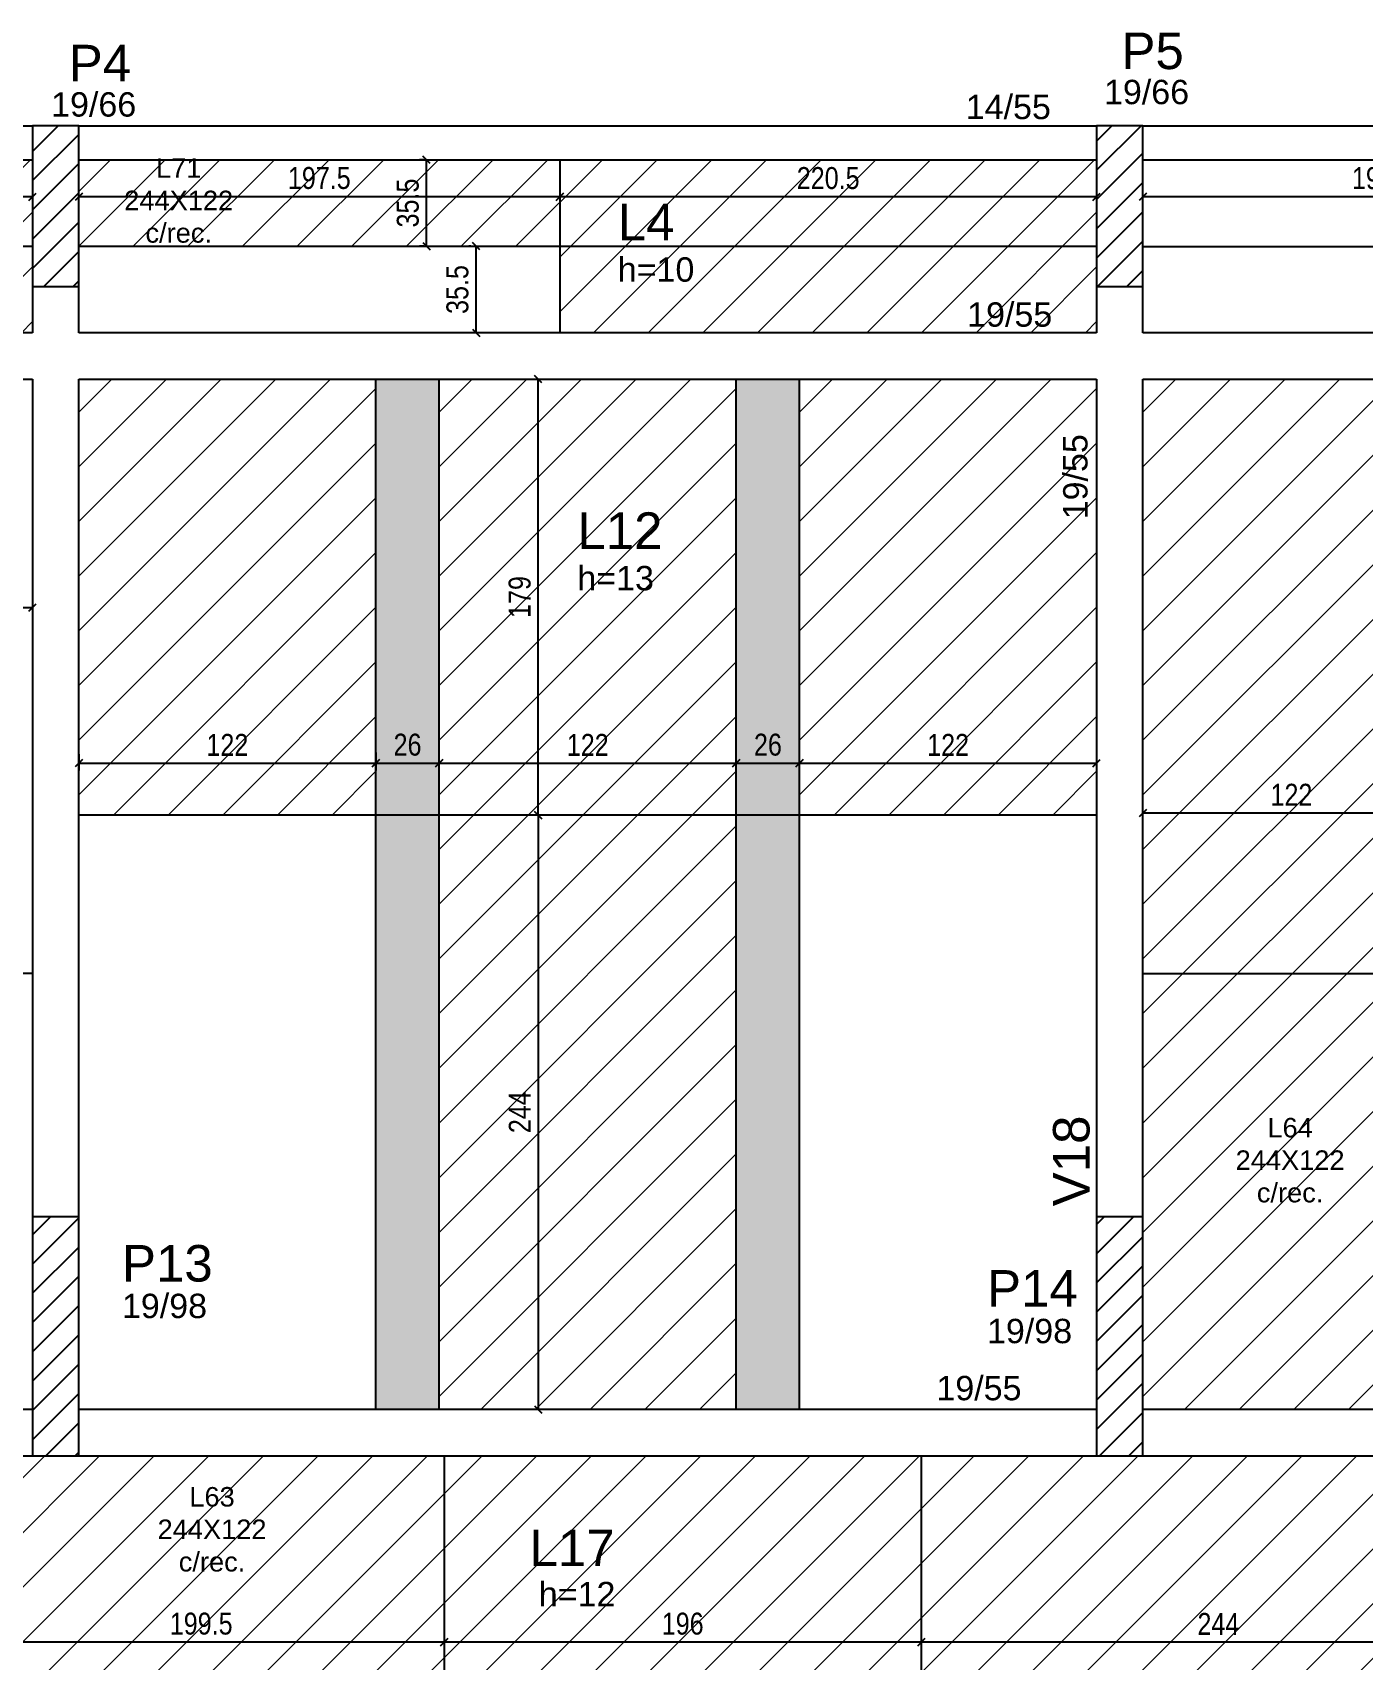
# Model space of a CAD drawing. Header units: millimetres. Extents: x 3565 to 7170, y 1537 to 2867.
# Drawn here: x 4927 to 5473, y 2196 to 2864 of the extents above; entities that cross this region are included whole.
import ezdxf

# ---------------------------------------------------------------- set-up
doc = ezdxf.new("R2010")
doc.units = ezdxf.units.MM
for name, color, linetype in [('3', 3, 'Continuous'), ('4', 4, 'Continuous'), ('7', 7, 'Continuous'), ('9', 9, 'Continuous'), ('AUX00', 7, 'Continuous'), ('Painéis', 200, 'Continuous')]:
    doc.layers.add(name, color=color, linetype=linetype)
doc.layers.add('Hachura', color=251, linetype='Continuous', lineweight=9)
doc.layers.add('REAPROVEITAMENTO', color=251, linetype='Continuous', lineweight=9)
doc.styles.add('COTA TECNICA-50', font='techl___.ttf', dxfattribs={"height": 9})
doc.styles.get("Standard").update_dxf_attribs({"font": 'arial.ttf'})
doc.dimstyles.new('COTA PAINEL-50', dxfattribs={"dimtxt": 9, "dimasz": 3, "dimexe": 3, "dimexo": 3, "dimgap": 3, "dimtad": 1, "dimdec": 1, "dimzin": 12, "dimdsep": 46, "dimtxsty": 'COTA TECNICA-50', "dimblk1": 'OBLIQUE', "dimblk2": 'OBLIQUE', "dimsah": 1, "dimcen": 0.9, "dimclrd": 4, "dimclre": 4, "dimclrt": 240, "dimadec": 1, "dimazin": 3, "dimtfac": 1, "dimtdec": 1, "dimtmove": 0, "dimatfit": 3, "dimfxl": 1, "dimtolj": 1, "dimtzin": 12, "dimarcsym": 0})

# ---------------------------------------------------------------- blocks, each defined once
blk = doc.blocks.new('_Oblique')
at = {"color": 0, "linetype": 'ByBlock', "lineweight": -2}
blk.add_line((-0.5, -0.5), (0.5, 0.5), dxfattribs=at)
blk = doc.blocks.new('*D507')
at = {"layer": 'Defpoints', "color": 0, "transparency": 16777216}
for p in [(4804.51, 2628.2), (4926.54, 2628.2), (4926.54, 2628.2)]:
    blk.add_point(p, dxfattribs=at)
at = {"layer": 'Painéis', "color": 4, "lineweight": -2, "transparency": 16777216}
blk.add_line((4804.51, 2628.2), (4926.54, 2628.2), dxfattribs=at)
at = {"layer": 'Painéis', "color": 4, "lineweight": -2, "transparency": 16777216, "xscale": 3, "yscale": 3, "zscale": 3, "rotation": 180}
blk.add_blockref('_Oblique', (4804.51, 2628.2), dxfattribs=at)
at = {"layer": 'Painéis', "color": 4, "lineweight": -2, "transparency": 16777216, "xscale": 3, "yscale": 3, "zscale": 3}
blk.add_blockref('_Oblique', (4926.54, 2628.2), dxfattribs=at)
at = {"layer": 'Painéis', "color": 240, "transparency": 16777216, "insert": (4865.53, 2635.76), "char_height": 9, "attachment_point": 5, "style": 'COTA TECNICA-50'}
blk.add_mtext('\\A1;122', dxfattribs=at)
blk = doc.blocks.new('*D508')
at = {"layer": 'Defpoints', "color": 0, "transparency": 16777216}
for p in [(4945.54, 2570.94), (5067.54, 2571.6), (5067.54, 2564.23)]:
    blk.add_point(p, dxfattribs=at)
at = {"layer": 'Painéis', "color": 4, "lineweight": -2, "transparency": 16777216}
for p, q in [((4945.54, 2567.94), (4945.54, 2561.23)), ((5067.54, 2568.6), (5067.54, 2561.23)), ((4945.54, 2564.23), (5067.54, 2564.23))]:
    blk.add_line(p, q, dxfattribs=at)
at = {"layer": 'Painéis', "color": 4, "lineweight": -2, "transparency": 16777216, "xscale": 3, "yscale": 3, "zscale": 3, "rotation": 180}
blk.add_blockref('_Oblique', (4945.54, 2564.23), dxfattribs=at)
at = {"layer": 'Painéis', "color": 4, "lineweight": -2, "transparency": 16777216, "xscale": 3, "yscale": 3, "zscale": 3}
blk.add_blockref('_Oblique', (5067.54, 2564.23), dxfattribs=at)
at = {"layer": 'Painéis', "color": 240, "transparency": 16777216, "insert": (5006.54, 2571.78), "char_height": 9, "attachment_point": 5, "style": 'COTA TECNICA-50'}
blk.add_mtext('\\A1;122', dxfattribs=at)
blk = doc.blocks.new('*D647')
at = {"layer": 'Defpoints', "color": 0, "transparency": 16777216}
for p in [(5067.54, 2564.23), (5093.54, 2564.23), (5093.54, 2564.23)]:
    blk.add_point(p, dxfattribs=at)
at = {"layer": 'Painéis', "color": 4, "lineweight": -2, "transparency": 16777216}
blk.add_line((5067.54, 2564.23), (5093.54, 2564.23), dxfattribs=at)
at = {"layer": 'Painéis', "color": 4, "lineweight": -2, "transparency": 16777216, "xscale": 3, "yscale": 3, "zscale": 3, "rotation": 180}
blk.add_blockref('_Oblique', (5067.54, 2564.23), dxfattribs=at)
at = {"layer": 'Painéis', "color": 4, "lineweight": -2, "transparency": 16777216, "xscale": 3, "yscale": 3, "zscale": 3}
blk.add_blockref('_Oblique', (5093.54, 2564.23), dxfattribs=at)
at = {"layer": 'Painéis', "color": 240, "transparency": 16777216, "insert": (5080.54, 2571.82), "char_height": 9, "attachment_point": 5, "style": 'COTA TECNICA-50'}
blk.add_mtext('\\A1;26', dxfattribs=at)
blk = doc.blocks.new('*D648')
at = {"layer": 'Defpoints', "color": 0, "transparency": 16777216}
for p in [(5093.54, 2564.23), (5215.54, 2564.23), (5215.54, 2564.23)]:
    blk.add_point(p, dxfattribs=at)
at = {"layer": 'Painéis', "color": 4, "lineweight": -2, "transparency": 16777216}
blk.add_line((5093.54, 2564.23), (5215.54, 2564.23), dxfattribs=at)
at = {"layer": 'Painéis', "color": 4, "lineweight": -2, "transparency": 16777216, "xscale": 3, "yscale": 3, "zscale": 3, "rotation": 180}
blk.add_blockref('_Oblique', (5093.54, 2564.23), dxfattribs=at)
at = {"layer": 'Painéis', "color": 4, "lineweight": -2, "transparency": 16777216, "xscale": 3, "yscale": 3, "zscale": 3}
blk.add_blockref('_Oblique', (5215.54, 2564.23), dxfattribs=at)
at = {"layer": 'Painéis', "color": 240, "transparency": 16777216, "insert": (5154.54, 2571.78), "char_height": 9, "attachment_point": 5, "style": 'COTA TECNICA-50'}
blk.add_mtext('\\A1;122', dxfattribs=at)
blk = doc.blocks.new('*D649')
at = {"layer": 'Defpoints', "color": 0, "transparency": 16777216}
for p in [(5215.54, 2564.23), (5241.54, 2564.23), (5241.54, 2564.23)]:
    blk.add_point(p, dxfattribs=at)
at = {"layer": 'Painéis', "color": 4, "lineweight": -2, "transparency": 16777216}
blk.add_line((5215.54, 2564.23), (5241.54, 2564.23), dxfattribs=at)
at = {"layer": 'Painéis', "color": 4, "lineweight": -2, "transparency": 16777216, "xscale": 3, "yscale": 3, "zscale": 3, "rotation": 180}
blk.add_blockref('_Oblique', (5215.54, 2564.23), dxfattribs=at)
at = {"layer": 'Painéis', "color": 4, "lineweight": -2, "transparency": 16777216, "xscale": 3, "yscale": 3, "zscale": 3}
blk.add_blockref('_Oblique', (5241.54, 2564.23), dxfattribs=at)
at = {"layer": 'Painéis', "color": 240, "transparency": 16777216, "insert": (5228.54, 2571.82), "char_height": 9, "attachment_point": 5, "style": 'COTA TECNICA-50'}
blk.add_mtext('\\A1;26', dxfattribs=at)
blk = doc.blocks.new('*D650')
at = {"layer": 'Defpoints', "color": 0, "transparency": 16777216}
for p in [(5363.54, 2581.6), (5241.54, 2564.23), (5363.54, 2564.23)]:
    blk.add_point(p, dxfattribs=at)
at = {"layer": 'Painéis', "color": 4, "lineweight": -2, "transparency": 16777216}
for p, q in [((5363.54, 2578.6), (5363.54, 2561.23)), ((5241.54, 2564.23), (5363.54, 2564.23))]:
    blk.add_line(p, q, dxfattribs=at)
at = {"layer": 'Painéis', "color": 4, "lineweight": -2, "transparency": 16777216, "xscale": 3, "yscale": 3, "zscale": 3, "rotation": 180}
blk.add_blockref('_Oblique', (5241.54, 2564.23), dxfattribs=at)
at = {"layer": 'Painéis', "color": 4, "lineweight": -2, "transparency": 16777216, "xscale": 3, "yscale": 3, "zscale": 3}
blk.add_blockref('_Oblique', (5363.54, 2564.23), dxfattribs=at)
at = {"layer": 'Painéis', "color": 240, "transparency": 16777216, "insert": (5302.54, 2571.78), "char_height": 9, "attachment_point": 5, "style": 'COTA TECNICA-50'}
blk.add_mtext('\\A1;122', dxfattribs=at)
blk = doc.blocks.new('*D509')
at = {"layer": 'Defpoints', "color": 0, "transparency": 16777216}
for p in [(5134.2, 2721.98), (5134.2, 2721.98), (5134.2, 2542.98)]:
    blk.add_point(p, dxfattribs=at)
at = {"layer": 'Painéis', "color": 4, "lineweight": -2, "transparency": 16777216}
blk.add_line((5134.2, 2542.98), (5134.2, 2721.98), dxfattribs=at)
at = {"layer": 'Painéis', "color": 4, "lineweight": -2, "transparency": 16777216, "xscale": 3, "yscale": 3, "zscale": 3}
for p, rotation in [((5134.2, 2721.98), 90), ((5134.2, 2542.98), 270)]:
    blk.add_blockref('_Oblique', p, dxfattribs=dict(at, rotation=rotation))
at = {"layer": 'Painéis', "color": 240, "transparency": 16777216, "insert": (5126.61, 2632.48), "char_height": 9, "attachment_point": 5, "rotation": 90, "style": 'COTA TECNICA-50'}
blk.add_mtext('\\A1;179', dxfattribs=at)
blk = doc.blocks.new('*D510')
at = {"layer": 'Defpoints', "color": 0, "transparency": 16777216}
for p in [(5134.2, 2542.98), (5134.2, 2298.98), (5134.2, 2298.98)]:
    blk.add_point(p, dxfattribs=at)
at = {"layer": 'Painéis', "color": 4, "lineweight": -2, "transparency": 16777216}
blk.add_line((5134.2, 2542.98), (5134.2, 2298.98), dxfattribs=at)
at = {"layer": 'Painéis', "color": 4, "lineweight": -2, "transparency": 16777216, "xscale": 3, "yscale": 3, "zscale": 3}
for p, rotation in [((5134.2, 2542.98), 90), ((5134.2, 2298.98), 270)]:
    blk.add_blockref('_Oblique', p, dxfattribs=dict(at, rotation=rotation))
at = {"layer": 'Painéis', "color": 240, "transparency": 16777216, "insert": (5126.63, 2420.98), "char_height": 9, "attachment_point": 5, "rotation": 90, "style": 'COTA TECNICA-50'}
blk.add_mtext('\\A1;244', dxfattribs=at)
blk = doc.blocks.new('*D520')
at = {"layer": 'Defpoints', "color": 0, "transparency": 16777216}
for p in [(5382.54, 2543.76), (5382.54, 2543.76), (5504.54, 2543.76)]:
    blk.add_point(p, dxfattribs=at)
at = {"layer": 'Painéis', "color": 4, "lineweight": -2, "transparency": 16777216}
blk.add_line((5504.54, 2543.76), (5382.54, 2543.76), dxfattribs=at)
at = {"layer": 'Painéis', "color": 4, "lineweight": -2, "transparency": 16777216, "xscale": 3, "yscale": 3, "zscale": 3, "rotation": 180}
blk.add_blockref('_Oblique', (5382.54, 2543.76), dxfattribs=at)
at = {"layer": 'Painéis', "color": 4, "lineweight": -2, "transparency": 16777216, "xscale": 3, "yscale": 3, "zscale": 3}
blk.add_blockref('_Oblique', (5504.54, 2543.76), dxfattribs=at)
at = {"layer": 'Painéis', "color": 240, "transparency": 16777216, "insert": (5443.54, 2551.31), "char_height": 9, "attachment_point": 5, "style": 'COTA TECNICA-50'}
blk.add_mtext('\\A1;122', dxfattribs=at)
blk = doc.blocks.new('*D458')
at = {"layer": 'Defpoints', "color": 0, "transparency": 16777216}
for p in [(5291.54, 2203.36), (5291.54, 2203.36), (5535.54, 2203.36)]:
    blk.add_point(p, dxfattribs=at)
at = {"layer": 'Painéis', "color": 4, "lineweight": -2, "transparency": 16777216}
blk.add_line((5535.54, 2203.36), (5291.54, 2203.36), dxfattribs=at)
at = {"layer": 'Painéis', "color": 4, "lineweight": -2, "transparency": 16777216, "xscale": 3, "yscale": 3, "zscale": 3, "rotation": 180}
blk.add_blockref('_Oblique', (5291.54, 2203.36), dxfattribs=at)
at = {"layer": 'Painéis', "color": 4, "lineweight": -2, "transparency": 16777216, "xscale": 3, "yscale": 3, "zscale": 3}
blk.add_blockref('_Oblique', (5535.54, 2203.36), dxfattribs=at)
at = {"layer": 'Painéis', "color": 240, "transparency": 16777216, "insert": (5413.54, 2210.92), "char_height": 9, "attachment_point": 5, "style": 'COTA TECNICA-50'}
blk.add_mtext('\\A1;244', dxfattribs=at)
blk = doc.blocks.new('*D459')
at = {"layer": 'Defpoints', "color": 0, "transparency": 16777216}
for p in [(5095.54, 2203.36), (5095.54, 2203.36), (5291.54, 2203.36)]:
    blk.add_point(p, dxfattribs=at)
at = {"layer": 'Painéis', "color": 4, "lineweight": -2, "transparency": 16777216}
blk.add_line((5291.54, 2203.36), (5095.54, 2203.36), dxfattribs=at)
at = {"layer": 'Painéis', "color": 4, "lineweight": -2, "transparency": 16777216, "xscale": 3, "yscale": 3, "zscale": 3, "rotation": 180}
blk.add_blockref('_Oblique', (5095.54, 2203.36), dxfattribs=at)
at = {"layer": 'Painéis', "color": 4, "lineweight": -2, "transparency": 16777216, "xscale": 3, "yscale": 3, "zscale": 3}
blk.add_blockref('_Oblique', (5291.54, 2203.36), dxfattribs=at)
at = {"layer": 'Painéis', "color": 240, "transparency": 16777216, "insert": (5193.54, 2210.97), "char_height": 9, "attachment_point": 5, "style": 'COTA TECNICA-50'}
blk.add_mtext('\\A1;196', dxfattribs=at)
blk = doc.blocks.new('*D628')
at = {"color": 4, "lineweight": -2, "transparency": 16777216}
for p, q in [((4896.04, 2205.75), (4896.04, 2206.36)), ((5095.54, 2203.36), (4896.04, 2203.36))]:
    blk.add_line(p, q, dxfattribs=at)
at = {"layer": 'Defpoints', "color": 0, "transparency": 16777216}
for p in [(4896.04, 2203.36), (4896.04, 2202.75), (5095.54, 2203.36)]:
    blk.add_point(p, dxfattribs=at)
at = {"color": 4, "lineweight": -2, "transparency": 16777216, "xscale": 3, "yscale": 3, "zscale": 3, "rotation": 180}
blk.add_blockref('_Oblique', (4896.04, 2203.36), dxfattribs=at)
at = {"color": 4, "lineweight": -2, "transparency": 16777216, "xscale": 3, "yscale": 3, "zscale": 3}
blk.add_blockref('_Oblique', (5095.54, 2203.36), dxfattribs=at)
at = {"color": 240, "transparency": 16777216, "insert": (4995.79, 2210.98), "char_height": 9, "attachment_point": 5, "style": 'COTA TECNICA-50'}
blk.add_mtext('\\A1;199.5', dxfattribs=at)
blk = doc.blocks.new('*D572')
at = {"layer": 'Defpoints', "color": 0, "transparency": 16777216}
for p in [(4706.04, 2796.82), (4706.04, 2796.82), (4926.54, 2796.82)]:
    blk.add_point(p, dxfattribs=at)
at = {"layer": 'Painéis', "color": 4, "lineweight": -2, "transparency": 16777216}
blk.add_line((4926.54, 2796.82), (4706.04, 2796.82), dxfattribs=at)
at = {"layer": 'Painéis', "color": 4, "lineweight": -2, "transparency": 16777216, "xscale": 3, "yscale": 3, "zscale": 3, "rotation": 180}
blk.add_blockref('_Oblique', (4706.04, 2796.82), dxfattribs=at)
at = {"layer": 'Painéis', "color": 4, "lineweight": -2, "transparency": 16777216, "xscale": 3, "yscale": 3, "zscale": 3}
blk.add_blockref('_Oblique', (4926.54, 2796.82), dxfattribs=at)
at = {"layer": 'Painéis', "color": 240, "transparency": 16777216, "insert": (4816.29, 2804.42), "char_height": 9, "attachment_point": 5, "style": 'COTA TECNICA-50'}
blk.add_mtext('\\A1;220.5', dxfattribs=at)
blk = doc.blocks.new('*D576')
at = {"layer": 'Defpoints', "color": 0, "transparency": 16777216}
for p in [(5143.04, 2796.82), (5143.04, 2796.82), (5363.54, 2796.82)]:
    blk.add_point(p, dxfattribs=at)
at = {"layer": 'Painéis', "color": 4, "lineweight": -2, "transparency": 16777216}
blk.add_line((5363.54, 2796.82), (5143.04, 2796.82), dxfattribs=at)
at = {"layer": 'Painéis', "color": 4, "lineweight": -2, "transparency": 16777216, "xscale": 3, "yscale": 3, "zscale": 3, "rotation": 180}
blk.add_blockref('_Oblique', (5143.04, 2796.82), dxfattribs=at)
at = {"layer": 'Painéis', "color": 4, "lineweight": -2, "transparency": 16777216, "xscale": 3, "yscale": 3, "zscale": 3}
blk.add_blockref('_Oblique', (5363.54, 2796.82), dxfattribs=at)
at = {"layer": 'Painéis', "color": 240, "transparency": 16777216, "insert": (5253.29, 2804.42), "char_height": 9, "attachment_point": 5, "style": 'COTA TECNICA-50'}
blk.add_mtext('\\A1;220.5', dxfattribs=at)
blk = doc.blocks.new('*D577')
at = {"layer": 'Defpoints', "color": 0, "transparency": 16777216}
for p in [(4945.54, 2796.82), (4945.54, 2796.82), (5143.04, 2796.82)]:
    blk.add_point(p, dxfattribs=at)
at = {"layer": 'Painéis', "color": 4, "lineweight": -2, "transparency": 16777216}
blk.add_line((5143.04, 2796.82), (4945.54, 2796.82), dxfattribs=at)
at = {"layer": 'Painéis', "color": 4, "lineweight": -2, "transparency": 16777216, "xscale": 3, "yscale": 3, "zscale": 3, "rotation": 180}
blk.add_blockref('_Oblique', (4945.54, 2796.82), dxfattribs=at)
at = {"layer": 'Painéis', "color": 4, "lineweight": -2, "transparency": 16777216, "xscale": 3, "yscale": 3, "zscale": 3}
blk.add_blockref('_Oblique', (5143.04, 2796.82), dxfattribs=at)
at = {"layer": 'Painéis', "color": 240, "transparency": 16777216, "insert": (5044.29, 2804.45), "char_height": 9, "attachment_point": 5, "style": 'COTA TECNICA-50'}
blk.add_mtext('\\A1;197.5', dxfattribs=at)
blk = doc.blocks.new('*D578')
at = {"layer": 'Defpoints', "color": 0, "transparency": 16777216}
for p in [(5108.76, 2776.48), (5109.51, 2776.48), (5109.51, 2740.98)]:
    blk.add_point(p, dxfattribs=at)
at = {"layer": 'Painéis', "color": 4, "lineweight": -2, "transparency": 16777216}
for p, q in [((5106.51, 2776.48), (5105.76, 2776.48)), ((5108.76, 2740.98), (5108.76, 2776.48)), ((5106.51, 2740.98), (5105.76, 2740.98))]:
    blk.add_line(p, q, dxfattribs=at)
at = {"layer": 'Painéis', "color": 4, "lineweight": -2, "transparency": 16777216, "xscale": 3, "yscale": 3, "zscale": 3}
for p, rotation in [((5108.76, 2776.48), 90), ((5108.76, 2740.98), 270)]:
    blk.add_blockref('_Oblique', p, dxfattribs=dict(at, rotation=rotation))
at = {"layer": 'Painéis', "color": 240, "transparency": 16777216, "insert": (5101.06, 2758.73), "char_height": 9, "attachment_point": 5, "rotation": 90, "style": 'COTA TECNICA-50'}
blk.add_mtext('\\A1;35.5', dxfattribs=at)
blk = doc.blocks.new('*D579')
at = {"layer": 'Defpoints', "color": 0, "transparency": 16777216}
for p in [(5088.38, 2811.98), (5090.27, 2811.98), (5090.27, 2776.48)]:
    blk.add_point(p, dxfattribs=at)
at = {"layer": 'Painéis', "color": 4, "lineweight": -2, "transparency": 16777216}
for p, q in [((5087.27, 2811.98), (5085.38, 2811.98)), ((5088.38, 2776.48), (5088.38, 2811.98)), ((5087.27, 2776.48), (5085.38, 2776.48))]:
    blk.add_line(p, q, dxfattribs=at)
at = {"layer": 'Painéis', "color": 4, "lineweight": -2, "transparency": 16777216, "xscale": 3, "yscale": 3, "zscale": 3}
for p, rotation in [((5088.38, 2811.98), 90), ((5088.38, 2776.48), 270)]:
    blk.add_blockref('_Oblique', p, dxfattribs=dict(at, rotation=rotation))
at = {"layer": 'Painéis', "color": 240, "transparency": 16777216, "insert": (5080.68, 2794.23), "char_height": 9, "attachment_point": 5, "rotation": 90, "style": 'COTA TECNICA-50'}
blk.add_mtext('\\A1;35.5', dxfattribs=at)
blk = doc.blocks.new('*D581')
at = {"layer": 'Defpoints', "color": 0, "transparency": 16777216}
for p in [(5382.54, 2796.77), (5382.54, 2796.77), (5580.04, 2796.77)]:
    blk.add_point(p, dxfattribs=at)
at = {"layer": 'Painéis', "color": 4, "lineweight": -2, "transparency": 16777216}
blk.add_line((5580.04, 2796.77), (5382.54, 2796.77), dxfattribs=at)
at = {"layer": 'Painéis', "color": 4, "lineweight": -2, "transparency": 16777216, "xscale": 3, "yscale": 3, "zscale": 3, "rotation": 180}
blk.add_blockref('_Oblique', (5382.54, 2796.77), dxfattribs=at)
at = {"layer": 'Painéis', "color": 4, "lineweight": -2, "transparency": 16777216, "xscale": 3, "yscale": 3, "zscale": 3}
blk.add_blockref('_Oblique', (5580.04, 2796.77), dxfattribs=at)
at = {"layer": 'Painéis', "color": 240, "transparency": 16777216, "insert": (5481.29, 2804.39), "char_height": 9, "attachment_point": 5, "style": 'COTA TECNICA-50'}
blk.add_mtext('\\A1;197.5', dxfattribs=at)

msp = doc.modelspace()

# ---------------------------------------------------------------- hatches: boundary and pattern name
at = {"layer": 'Hachura', "linetype": 'ByBlock'}
h = msp.add_hatch(color=256, dxfattribs=at)
h.dxf.hatch_style = 1
h.paths.add_polyline_path([(5093.54, 2721.98), (5067.54, 2721.98), (5067.54, 2298.98), (5093.54, 2298.98)])
h = msp.add_hatch(color=256, dxfattribs=at)
h.dxf.hatch_style = 1
h.paths.add_polyline_path([(5241.54, 2721.98), (5215.54, 2721.98), (5215.54, 2298.98), (5241.54, 2298.98)])
at = {"layer": 'REAPROVEITAMENTO', "linetype": 'ByBlock'}
h = msp.add_hatch(dxfattribs=at)
h.set_pattern_fill('ANSI31', color=256, scale=5, style=2)
h.set_pattern_definition([(45, (-1471.218, 635.859), (-11.22532, 11.22532), [])])
h.paths.add_polyline_path([(4706.04, 2776.48), (4706.04, 2740.98), (4926.54, 2740.98), (4926.54, 2811.98), (4508.54, 2811.98), (4508.54, 2776.48)])
h = msp.add_hatch(dxfattribs=at)
h.set_pattern_fill('ANSI31', color=256, scale=5, style=2)
h.set_pattern_definition([(45, (-1034.218, 635.859), (-11.22532, 11.22532), [])])
h.paths.add_polyline_path([(5143.04, 2776.48), (5143.04, 2740.98), (5363.54, 2740.98), (5363.54, 2811.98), (4945.54, 2811.98), (4945.54, 2776.48)])
h = msp.add_hatch(dxfattribs=at)
h.set_pattern_fill('ANSI31', color=256, scale=5, style=2)
h.set_pattern_definition([(45, (-1328.968, 317.859), (-11.22532, 11.22532), [])])
h.paths.add_polyline_path([(4945.54, 2542.98), (5067.54, 2542.98), (5067.54, 2721.98), (4945.54, 2721.98)])
h = msp.add_hatch(dxfattribs=at)
h.set_pattern_fill('ANSI31', color=256, scale=5, style=2)
h.set_pattern_definition([(45, (-1180.968, 317.859), (-11.22532, 11.22532), [])])
h.paths.add_polyline_path([(5215.54, 2721.98), (5093.54, 2721.98), (5093.54, 2298.98), (5215.54, 2298.98)])
h = msp.add_hatch(dxfattribs=at)
h.set_pattern_fill('ANSI31', color=256, scale=5, style=2)
h.set_pattern_definition([(45, (-1032.968, 317.859), (-11.22532, 11.22532), [])])
h.paths.add_polyline_path([(5241.54, 2542.98), (5363.54, 2542.98), (5363.54, 2721.98), (5241.54, 2721.98)])
h = msp.add_hatch(dxfattribs=at)
h.set_pattern_fill('ANSI31', color=256, scale=5, style=2)
h.set_pattern_definition([(45, (-891.968, 317.859), (-11.22532, 11.22532), [])])
h.paths.add_polyline_path([(5382.54, 2298.98), (5504.54, 2298.98), (5504.54, 2721.98), (5382.54, 2721.98)])
h = msp.add_hatch(dxfattribs=at)
h.set_pattern_fill('ANSI31', color=256, scale=5, style=2)
h.set_pattern_definition([(45, (-139.968, -7.641), (-11.22532, 11.22532), [])])
h.paths.add_polyline_path([(4896.04, 2279.98), (4896.04, 2127.98), (6256.54, 2127.98), (6256.54, 2279.98)])

# ---------------------------------------------------------------- linework, layer by layer
at = {"layer": '3', "linetype": 'Continuous'}
for p, q in [((4508.54, 2825.98), (4926.54, 2825.98)), ((4926.54, 2815.44), (4937.08, 2825.98)), ((4926.54, 2803.42), (4945.54, 2822.42)), ((4945.54, 2825.98), (5363.54, 2825.98)), ((5363.54, 2807.67), (5381.85, 2825.98)), ((5363.54, 2819.69), (5369.83, 2825.98)), ((5382.54, 2825.98), (5800.54, 2825.98)), ((5363.54, 2795.65), (5382.54, 2814.65)), ((4508.54, 2811.98), (4926.54, 2811.98)), ((4926.54, 2791.4), (4945.54, 2810.4)), ((4945.54, 2811.98), (5363.54, 2811.98)), ((5382.54, 2811.98), (5800.54, 2811.98)), ((5363.54, 2783.63), (5382.54, 2802.63)), ((4926.54, 2779.38), (4945.54, 2798.38)), ((5363.54, 2771.61), (5382.54, 2790.61)), ((4926.54, 2767.36), (4945.54, 2786.36)), ((4931.18, 2759.98), (4945.54, 2774.34)), ((5363.93, 2759.98), (5382.54, 2778.59)), ((4943.2, 2759.98), (4945.54, 2762.32)), ((5375.95, 2759.98), (5382.54, 2766.57)), ((4926.54, 2370.67), (4933.85, 2377.98)), ((4926.54, 2358.65), (4945.54, 2377.65)), ((5363.54, 2362.9), (5378.62, 2377.98)), ((5363.54, 2374.92), (5366.6, 2377.98)), ((5363.54, 2350.88), (5382.54, 2369.88)), ((4926.54, 2346.63), (4945.54, 2365.63)), ((4926.54, 2334.61), (4945.54, 2353.61)), ((5363.54, 2338.86), (5382.54, 2357.86)), ((5363.54, 2326.84), (5382.54, 2345.84)), ((4926.54, 2322.59), (4945.54, 2341.59)), ((5363.54, 2314.82), (5382.54, 2333.82)), ((4926.54, 2310.57), (4945.54, 2329.57)), ((5363.54, 2302.8), (5382.54, 2321.8)), ((4926.54, 2298.55), (4945.54, 2317.55)), ((5363.54, 2290.78), (5382.54, 2309.78)), ((4926.54, 2286.53), (4945.54, 2305.53)), ((4932.01, 2279.98), (4945.54, 2293.5)), ((5364.76, 2279.98), (5382.54, 2297.76)), ((5376.78, 2279.98), (5382.54, 2285.73)), ((4944.03, 2279.98), (4945.54, 2281.48))]:
    msp.add_line(p, q, dxfattribs=at)
for points in [[(4926.54, 2759.98), (4926.54, 2740.98)], [(4945.54, 2740.98), (4945.54, 2759.98)], [(5363.54, 2759.98), (5363.54, 2740.98)], [(5382.54, 2740.98), (5382.54, 2759.98)], [(4926.54, 2740.98), (4508.54, 2740.98)], [(5363.54, 2740.98), (4945.54, 2740.98)], [(5800.54, 2740.98), (5382.54, 2740.98)], [(4508.54, 2721.98), (4926.54, 2721.98)], [(4926.54, 2721.98), (4926.54, 2377.98)], [(4945.54, 2721.98), (5363.54, 2721.98)], [(4945.54, 2377.98), (4945.54, 2721.98)], [(5363.54, 2721.98), (5363.54, 2377.98)], [(5382.54, 2721.98), (5800.54, 2721.98)], [(5382.54, 2377.98), (5382.54, 2721.98)], [(4926.54, 2298.98), (4508.54, 2298.98)], [(5363.54, 2298.98), (4945.54, 2298.98)], [(5800.54, 2298.98), (5382.54, 2298.98)], [(4508.54, 2279.98), (4926.54, 2279.98)], [(4945.54, 2279.98), (5363.54, 2279.98)], [(5382.54, 2279.98), (5810.04, 2279.98)]]:
    msp.add_lwpolyline(points, dxfattribs=at)
at = {"layer": '7', "linetype": 'Continuous'}
for points in [[(4926.54, 2759.98), (4945.54, 2759.98), (4945.54, 2825.98), (4926.54, 2825.98), (4926.54, 2759.98)], [(5363.54, 2759.98), (5382.54, 2759.98), (5382.54, 2825.98), (5363.54, 2825.98), (5363.54, 2759.98)], [(4926.54, 2279.98), (4945.54, 2279.98), (4945.54, 2377.98), (4926.54, 2377.98), (4926.54, 2279.98)], [(5363.54, 2279.98), (5382.54, 2279.98), (5382.54, 2377.98), (5363.54, 2377.98), (5363.54, 2279.98)]]:
    msp.add_lwpolyline(points, dxfattribs=at)
at = {"layer": '9', "linetype": 'Continuous'}
msp.add_solid([(5382.54, 2298.98), (5382.54, 2498.98), (5382.54, 2298.98)], dxfattribs=at)
at = {"layer": 'Painéis'}
for p, q in [((5143.04, 2811.98), (5143.04, 2740.98)), ((4508.54, 2776.48), (4926.54, 2776.48)), ((4945.54, 2776.48), (5363.54, 2776.48)), ((5382.54, 2776.42), (5800.54, 2776.42)), ((5067.54, 2298.98), (5067.54, 2721.98)), ((5093.54, 2298.98), (5093.54, 2721.98)), ((5215.54, 2298.98), (5215.54, 2721.98)), ((5241.54, 2298.98), (5241.54, 2721.98)), ((5363.54, 2542.98), (4945.54, 2542.98)), ((4926.54, 2477.98), (4508.53, 2477.98)), ((5382.54, 2477.98), (5800.54, 2477.98)), ((5095.54, 2279.98), (5095.54, 2127.05)), ((5291.54, 2279.98), (5291.54, 2127.05))]:
    msp.add_line(p, q, dxfattribs=at)

# ---------------------------------------------------------------- texts
at = {"layer": '3', "linetype": 'Continuous'}
for s, p in [('19/66', (5366.56, 2834.81)), ('19/66', (4934.15, 2829.71)), ('14/55', (5309.79, 2828.67)), ('h=10', (5166.87, 2761.94)), ('19/55', (5310.36, 2743.46)), ('h=13', (5150.27, 2635.24)), ('19/98', (4963.24, 2336.46)), ('19/98', (5318.51, 2326.16)), ('19/55', (5297.73, 2302.73)), ('h=12', (5134.44, 2218.17))]:
    msp.add_text(s, height=10, dxfattribs=at).set_placement(p)
msp.add_text('19/55', height=10, rotation=90, dxfattribs=at).set_placement((5359.79, 2664.37))
at = {"layer": '4', "linetype": 'Continuous'}
for s, p in [('P5', (5373.71, 2849.22)), ('P4', (4941.38, 2844.18)), ('L4', (5166.87, 2778.94)), ('L12', (5150.27, 2652.24)), ('P13', (4963.24, 2351.46)), ('P14', (5318.51, 2341.16)), ('L17', (5130.64, 2234.63))]:
    msp.add_text(s, height=15, dxfattribs=at).set_placement(p)
msp.add_text('V18', height=15, rotation=90, dxfattribs=at).set_placement((5360.61, 2382.33))
at = {"layer": 'AUX00', "char_height": 8, "attachment_point": 1}
for s, insert in [('\\pxqc;L71^J244X122^Jc/rec.', (4925.01, 2812.63)), ('\\pxqc;L64^J244X122^Jc/rec.', (5381.44, 2418.64)), ('\\pxqc;L63^J244X122^Jc/rec.', (4938.69, 2267.1))]:
    msp.add_mtext_dynamic_manual_height_columns(s, width=123.1041, gutter_width=12.5, heights=[0], dxfattribs=dict(at, insert=insert))

# ---------------------------------------------------------------- dimensions: what is measured, and where the dimension line sits
dim = msp.add_linear_dim(base=(4896.04, 2203.36), p1=(5095.54, 2203.36), p2=(4896.04, 2202.75), dimstyle='COTA PAINEL-50')
dim.commit()
dim.dimension.update_dxf_attribs({"geometry": '*D628', "text_midpoint": (4995.79, 2210.98)})
at = {"layer": 'Painéis'}
for base, p1, p2, picture, middle in [((4706.04, 2796.82), (4926.54, 2796.82), (4706.04, 2796.82), '*D572', (4816.29, 2804.42)), ((4945.54, 2796.82), (5143.04, 2796.82), (4945.54, 2796.82), '*D577', (5044.29, 2804.45)), ((5143.04, 2796.82), (5363.54, 2796.82), (5143.04, 2796.82), '*D576', (5253.29, 2804.42)), ((5382.54, 2796.77), (5580.04, 2796.77), (5382.54, 2796.77), '*D581', (5481.29, 2804.39)), ((5067.54, 2564.23), (4945.54, 2570.94), (5067.54, 2571.6), '*D508', (5006.54, 2571.78)), ((5095.54, 2203.36), (5291.54, 2203.36), (5095.54, 2203.36), '*D459', (5193.54, 2210.97)), ((5291.54, 2203.36), (5535.54, 2203.36), (5291.54, 2203.36), '*D458', (5413.54, 2210.92))]:
    dim = msp.add_linear_dim(base=base, p1=p1, p2=p2, dimstyle='COTA PAINEL-50', dxfattribs=at)
    dim.commit()
    dim.dimension.update_dxf_attribs({"geometry": picture, "text_midpoint": middle})
for base, p1, p2, picture, middle in [((5088.38, 2811.98), (5090.27, 2776.48), (5090.27, 2811.98), '*D579', (5080.68, 2794.23)), ((5108.76, 2776.48), (5109.51, 2740.98), (5109.51, 2776.48), '*D578', (5101.06, 2758.73)), ((5134.2, 2721.98), (5134.2, 2542.98), (5134.2, 2721.98), '*D509', (5126.61, 2632.48)), ((5134.2, 2298.98), (5134.2, 2542.98), (5134.2, 2298.98), '*D510', (5126.63, 2420.98))]:
    dim = msp.add_linear_dim(base=base, p1=p1, p2=p2, angle=90, dimstyle='COTA PAINEL-50', dxfattribs=at)
    dim.commit()
    dim.dimension.update_dxf_attribs({"geometry": picture, "text_midpoint": middle})
for base, p1, p2, picture, middle in [((4926.54, 2628.2), (4804.51, 2628.2), (4926.54, 2628.2), '*D507', (4865.53, 2635.76)), ((5363.54, 2564.23), (5241.54, 2564.23), (5363.54, 2581.6), '*D650', (5302.54, 2571.78)), ((5093.54, 2564.23), (5067.54, 2564.23), (5093.54, 2564.23), '*D647', (5080.54, 2571.82)), ((5215.54, 2564.23), (5093.54, 2564.23), (5215.54, 2564.23), '*D648', (5154.54, 2571.78)), ((5241.54, 2564.23), (5215.54, 2564.23), (5241.54, 2564.23), '*D649', (5228.54, 2571.82))]:
    dim = msp.add_linear_dim(base=base, p1=p1, p2=p2, dimstyle='COTA PAINEL-50', override={"dimtmove": 1}, dxfattribs=at)
    dim.commit()
    dim.dimension.update_dxf_attribs({"geometry": picture, "text_midpoint": middle})
dim = msp.add_linear_dim(base=(5382.54, 2543.76), p1=(5504.54, 2543.76), p2=(5382.54, 2543.76), angle=180, dimstyle='COTA PAINEL-50', override={"dimtmove": 1}, dxfattribs=at)
dim.commit()
dim.dimension.update_dxf_attribs({"geometry": '*D520', "text_midpoint": (5443.54, 2551.31)})

doc.saveas('drawing.dxf')
